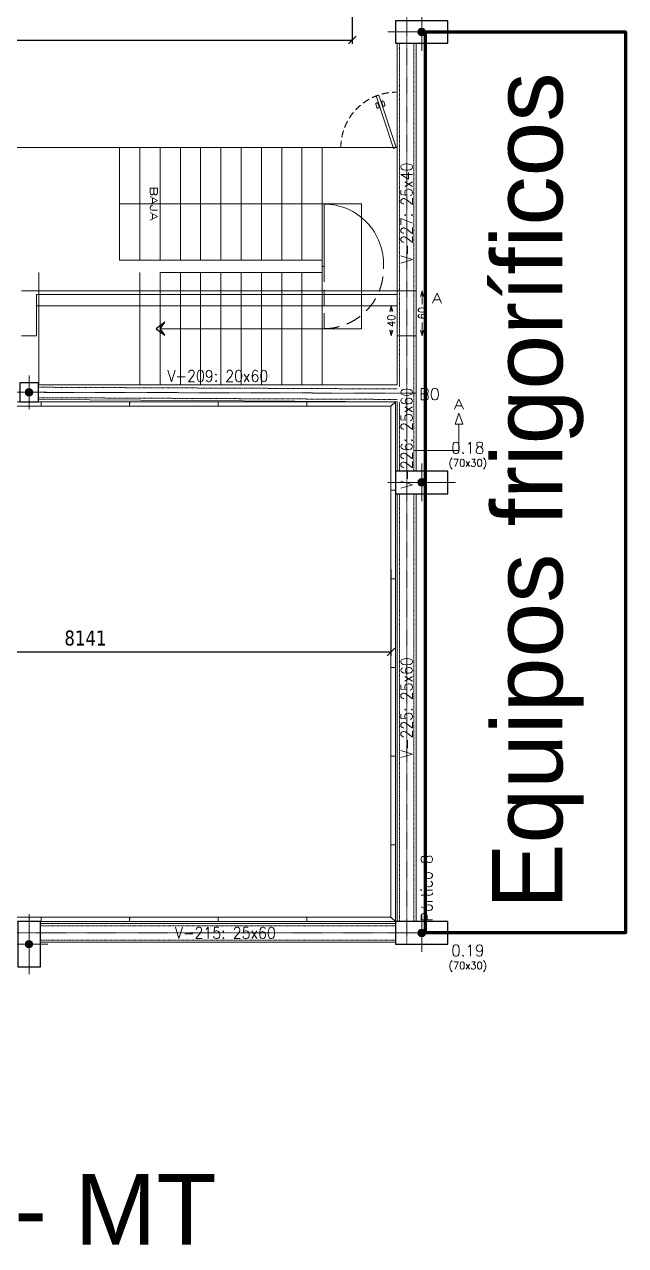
# Model space of a CAD drawing. Header units: millimetres. Extents: x 740136 to 774288, y 84630 to 126345.
# Drawn here: x 766280 to 774288, y 84630 to 100895 of the extents above; entities that cross this region are included whole.
import ezdxf
from ezdxf.enums import TextEntityAlignment as Align

# ---------------------------------------------------------------- set-up
doc = ezdxf.new("R2010")
doc.units = ezdxf.units.MM
for name, pattern in [('CYPE_RAYAPUNTO', [0.4125, 0.2025, -0.105, 0, -0.105]), ('HIDDEN', [0.375, 0.25, -0.125]), ('HIDDEN2', [0.1875, 0.125, -0.0625]), ('TRAZO_INTERIOR_VIGA', [0.1875, 0.125, -0.0625])]:
    doc.linetypes.add(name, pattern=pattern)
for name, color, linetype, lineweight in [('COTAS', 121, 'Continuous', 0), ('ESCALERAS', 7, 'Continuous', 0), ('OT_SECC_FORJ', 7, 'Continuous', 15), ('PILAR_DIM', 7, 'Continuous', 9), ('PILAR_EJES', 1, 'Continuous', 0), ('PILAR_REF', 7, 'Continuous', 9), ('PUERTAS', 7, 'Continuous', 0), ('PUNTO_FIJO', 1, 'Continuous', 0), ('VIG_CARAS', 5, 'Continuous', 9), ('VIG_DIM_VIGAS', 7, 'Continuous', 9), ('VIG_EJES', 1, 'Continuous', 0), ('VIG_INT_DESC', 7, 'Continuous', 0), ('VIG_REF_BROCH', 3, 'Continuous', 9), ('VIG_REF_PORTICOS', 3, 'Continuous', 9)]:
    doc.layers.add(name, color=color, linetype=linetype, lineweight=lineweight)
doc.layers.add('MUROS', color=2, linetype='Continuous')
doc.layers.add('PILAR_HORMIGON', color=5, linetype='Continuous')
doc.styles.add('CYPETXT', font='romans__.ttf', dxfattribs={"height": 0.2})
doc.styles.add('FER08', font='verdana.ttf', dxfattribs={"width": 0.8})
doc.styles.add('ROMANT', font='romant.shx')
doc.styles.get("Standard").update_dxf_attribs({"font": 'arial.ttf'})
doc.dimstyles.new('ESC1-100', dxfattribs={"dimscale": 100, "dimtxt": 2, "dimasz": 1, "dimexe": 0.5, "dimexo": 2, "dimgap": 0.8, "dimtad": 1, "dimdec": 0, "dimzin": 0, "dimdsep": 46, "dimtxsty": 'FER08', "dimblk1": 'OBLIQUE', "dimblk2": 'OBLIQUE', "dimsah": 1, "dimcen": 0.09, "dimclrd": 256, "dimclre": 256, "dimclrt": 80, "dimadec": 0, "dimazin": 0, "dimtfac": 1, "dimtdec": 4, "dimtmove": 0, "dimatfit": 3, "dimldrblk": 'OBLIQUE', "dimfxl": 1, "dimtolj": 1, "dimtzin": 0, "dimarcsym": 0})

# ---------------------------------------------------------------- blocks, each defined once
blk = doc.blocks.new('Ejes del pilar')
at = {"layer": 'PILAR_EJES'}
for p, q in [((0, -0.5), (0, 0.5)), ((-0.5, 0), (0.5, 0))]:
    blk.add_line(p, q, dxfattribs=at)
blk = doc.blocks.new('Punto fijo Centro')
at = {"layer": 'PUNTO_FIJO'}
h = blk.add_hatch(color=256, dxfattribs=at)
edge = h.paths.add_edge_path(flags=0)
edge.add_arc((0, 0), 0.0005, 0, 360)
blk.add_circle((0, 0), 0.0005, dxfattribs=at)
blk = doc.blocks.new('PUER08PL')
at = {"color": 0, "linetype": 'ByBlock'}
for p, q in [((0.019, 0), (0.019, 1)), ((0.019, 1), (0.049, 1)), ((0.049, 0), (0.049, 1)), ((0.019, 0), (0.049, 0)), ((0.019, 0), (0.049, 0))]:
    blk.add_line(p, q, dxfattribs=at)
at = {"color": 0, "linetype": 'HIDDEN'}
for p, q in [((0.019, 0), (0.019, -1)), ((0.049, 0), (0.049, -1)), ((0.019, -1), (0.049, -1))]:
    blk.add_line(p, q, dxfattribs=at)
at = {"color": 0, "linetype": 'ByBlock'}
blk.add_arc((0.041, 0.04), 0.959, 357.5802, 89.5658, dxfattribs=at)
at = {"color": 0, "linetype": 'HIDDEN'}
blk.add_arc((0.041, -0.04), 0.959, 270.4342, 2.4198, dxfattribs=at)
blk = doc.blocks.new('PUERTA 1X1')
at = {"layer": 'PUERTAS'}
for p, q in [((0.203, 0.773), (0.222, 0.83)), ((0.216, 0.748), (0.216, 0.748)), ((0.241, 0.761), (0.26, 0.818)), ((0.245, 0.77), (0.254, 0.767)), ((0.248, 0.843), (0.248, 0.843)), ((0.257, 0.808), (0.267, 0.805)), ((0.311, 0.748), (0.302, 0.751)), ((0.308, 0.739), (0.327, 0.796)), ((0.324, 0.786), (0.314, 0.789)), ((0.321, 0.713), (0.321, 0.713)), ((0.346, 0.726), (0.365, 0.783)), ((0.352, 0.808), (0.352, 0.808))]:
    blk.add_line(p, q, dxfattribs=at)
blk.add_lwpolyline([(0.314, 0.949), (0.362, 0.934), (0.047, -0.016), (0, 0)], close=True, dxfattribs=at)
at = {"layer": 'PUERTAS', "linetype": 'HIDDEN2'}
blk.add_arc((0, 0), 1, 0, 90, dxfattribs=at)
at = {"layer": 'PUERTAS'}
for centre, start, end in [((0.222, 0.767), 161.6725, 251.6725), ((0.222, 0.767), 251.6725, 341.6725), ((0.241, 0.824), 71.6725, 161.6725), ((0.241, 0.824), 341.6725, 71.6725), ((0.327, 0.732), 161.6725, 251.6725), ((0.327, 0.732), 251.6725, 341.6725), ((0.346, 0.789), 71.6725, 161.6725), ((0.346, 0.789), 341.6725, 71.6725)]:
    blk.add_arc(centre, 0.02, start, end, dxfattribs=at)
blk = doc.blocks.new('_OBLIQUE')
at = {"color": 0, "linetype": 'ByBlock'}
blk.add_line((-0.5, -0.5), (0.5, 0.5), dxfattribs=at)
blk = doc.blocks.new('*D459')
at = {"layer": 'COTAS', "lineweight": -2, "transparency": 16777216}
for p, q in [((760047, 101462), (760047, 100636)), ((770647, 101475), (770647, 100636)), ((760047, 100686), (770647, 100686))]:
    blk.add_line(p, q, dxfattribs=at)
at = {"layer": 'Defpoints', "color": 0, "lineweight": 70, "transparency": 16777216}
for p in [(760047, 101662), (770647, 101675), (770647, 100686)]:
    blk.add_point(p, dxfattribs=at)
at = {"layer": 'COTAS', "lineweight": -2, "transparency": 16777216, "xscale": 100, "yscale": 100, "zscale": 100, "rotation": 180}
blk.add_blockref('_OBLIQUE', (760047, 100686), dxfattribs=at)
at = {"layer": 'COTAS', "lineweight": -2, "transparency": 16777216, "xscale": 100, "yscale": 100, "zscale": 100}
blk.add_blockref('_OBLIQUE', (770647, 100686), dxfattribs=at)
at = {"layer": 'COTAS', "color": 80, "lineweight": 5, "transparency": 16777216, "insert": (765347, 100870), "char_height": 200, "attachment_point": 5, "style": 'FER08'}
blk.add_mtext('\\A1;10600', dxfattribs=at)
blk = doc.blocks.new('*D461')
at = {"layer": 'COTAS', "lineweight": -2, "transparency": 16777216}
for p, q in [((771162, 93635), (771162, 92486)), ((763022, 93249), (763022, 92486)), ((763022, 92536), (771162, 92536))]:
    blk.add_line(p, q, dxfattribs=at)
at = {"layer": 'Defpoints', "color": 0, "lineweight": 70, "transparency": 16777216}
for p in [(771162, 93835), (763022, 93449), (771162, 92536)]:
    blk.add_point(p, dxfattribs=at)
at = {"layer": 'COTAS', "lineweight": -2, "transparency": 16777216, "xscale": 100, "yscale": 100, "zscale": 100, "rotation": 180}
blk.add_blockref('_OBLIQUE', (763022, 92536), dxfattribs=at)
at = {"layer": 'COTAS', "lineweight": -2, "transparency": 16777216, "xscale": 100, "yscale": 100, "zscale": 100}
blk.add_blockref('_OBLIQUE', (771162, 92536), dxfattribs=at)
at = {"layer": 'COTAS', "color": 80, "lineweight": 5, "transparency": 16777216, "insert": (767092, 92720), "char_height": 200, "attachment_point": 5, "style": 'FER08'}
blk.add_mtext('\\A1;8141', dxfattribs=at)

msp = doc.modelspace()

# ---------------------------------------------------------------- linework, layer by layer
at = {"layer": 'COTAS', "color": 5, "lineweight": 5}
for p, q in [((771247.16664, 96092.50121), (771247.16664, 100644.56187)), ((770771.6404, 98504.32318), (767547.1348, 98504.32318)), ((770771.64019, 96841.91334), (768087.91595, 96841.91334)), ((771247.16664, 96092.50121), (766470.98674, 96094.26079))]:
    msp.add_line(p, q, dxfattribs=at)
at = {"layer": 'COTAS', "color": 2, "lineweight": 5}
msp.add_line((767547.1348, 99254.92396), (755898.02474, 99254.92396), dxfattribs=at)
at = {"layer": 'COTAS', "color": 0, "lineweight": 5}
msp.add_line((767547.1348, 99254.92396), (767547.1348, 97753.72239), dxfattribs=at)
at = {"layer": 'COTAS', "color": 4, "lineweight": 5}
for p, q in [((766017.12474, 95869.52077), (766501.44781, 95869.52077)), ((766501.44781, 95809.46077), (766017.12474, 95809.46077)), ((766501.44781, 95869.52077), (766501.44781, 95809.46077))]:
    msp.add_line(p, q, dxfattribs=at)
at = {"layer": 'COTAS', "color": 2, "lineweight": 70}
msp.add_lwpolyline([(771622.17125, 100794.56316), (774288.11072, 100794.56316), (774288.11072, 88794.45989), (771622.17125, 88794.45989)], close=True, dxfattribs=at)
at = {"layer": 'COTAS', "color": 4, "lineweight": 5}
for points in [[(766501.62781, 95869.52077), (767681.62781, 95869.52077), (767681.62781, 95809.46077), (766501.44781, 95809.46077)], [(767681.80781, 95869.52077), (768861.80781, 95869.52077), (768861.80781, 95809.46077), (767681.62781, 95809.46077)], [(768861.98781, 95869.52077), (770041.98781, 95869.52077), (770041.98781, 95809.46077), (768861.80781, 95809.46077)], [(770042.16781, 95869.52077), (771222.16781, 95869.52077), (771162.10781, 95809.46077), (770041.98781, 95809.46077)], [(771222.16781, 95869.52077), (771222.16781, 94689.52077), (771162.10781, 94689.52077), (771162.10781, 95809.64077)], [(771222.16781, 94689.52077), (771222.16781, 93509.52077), (771162.10781, 93509.52077), (771162.10781, 94689.52077)], [(771222.16781, 93509.52077), (771222.16781, 92329.52077), (771162.10781, 92329.52077), (771162.10781, 93509.52077)], [(771222.16781, 92329.52077), (771222.16781, 91149.52077), (771162.10781, 91149.52077), (771162.10781, 92329.52077)], [(771222.16781, 91149.52077), (771222.16781, 89969.52077), (771162.10781, 89969.52077), (771162.10781, 91149.52077)], [(771222.16781, 89969.52077), (771222.16781, 88944.46118), (771162.28326, 89004.52118), (771162.10781, 89969.52077)], [(765321.44781, 89004.52118), (766501.44781, 89004.52118), (766501.44781, 88944.46118), (765321.26781, 88944.46118)], [(766501.62781, 89004.52118), (767681.62781, 89004.52118), (767681.62781, 88944.46118), (766501.44781, 88944.46118)], [(767681.80781, 89004.52118), (768861.80781, 89004.52118), (768861.80781, 88944.46118), (767681.62781, 88944.46118)], [(768861.98781, 89004.52118), (770041.98781, 89004.52118), (770041.98781, 88944.46118), (768861.80781, 88944.46118)], [(770042.16781, 89004.52118), (771162.28326, 89004.52118), (771222.16781, 88944.46118), (770041.98781, 88944.46118)]]:
    msp.add_lwpolyline(points, close=True, dxfattribs=at)
at = {"layer": 'ESCALERAS'}
for p, q in [((771248.1279, 99253.259), (767547.1348, 99254.92396)), ((770247.15803, 97753.72239), (767547.1348, 97753.72239))]:
    msp.add_line(p, q, dxfattribs=at)
at = {"layer": 'ESCALERAS', "color": 0}
for p, q in [((767817.13712, 99254.92396), (767817.13712, 97753.72239)), ((768087.13944, 99254.92396), (768087.13944, 97753.72239)), ((768357.14315, 99253.25983), (768357.14315, 97753.24693)), ((768627.14548, 99253.25983), (768627.14548, 97753.24693)), ((768897.1478, 99253.25983), (768897.1478, 97753.24693)), ((769167.15012, 99253.25983), (769167.15012, 97753.24693)), ((769437.15245, 99253.25983), (769437.15245, 97753.24693)), ((769707.15477, 99253.25983), (769707.15477, 97753.24693)), ((769977.15709, 99253.25983), (769977.15709, 97753.24693)), ((770247.15942, 99253.25983), (770247.15679, 96092.49298)), ((770247.15803, 99253.7353), (770247.15803, 97753.72239)), ((766470.9869, 97590.94544), (766470.98674, 96094.26079)), ((767817.13712, 97589.18587), (767817.13712, 96092.50121)), ((770247.15803, 97589.18587), (768087.13944, 97589.18587)), ((768087.13944, 97589.18587), (768087.13944, 96090.83639)), ((768357.14315, 97590.84999), (768357.14315, 96092.50052)), ((768627.14548, 97590.84999), (768627.14548, 96090.83709)), ((768897.1478, 97590.84999), (768897.1478, 96090.83709)), ((769167.15012, 97590.84999), (769167.15012, 96092.48254)), ((769437.15245, 97590.84999), (769437.15245, 96092.4917)), ((769707.15477, 97590.84999), (769707.15477, 96092.50237)), ((769977.15709, 97590.84999), (769977.15709, 96092.49414))]:
    msp.add_line(p, q, dxfattribs=at)
at = {"layer": 'MUROS'}
msp.add_lwpolyline([(768150.43449, 96753.64144), (768087.13944, 96840.84354), (768150.43401, 96928.04498), (768033.69227, 96840.84354)], close=True, dxfattribs=at)
at = {"layer": 'OT_SECC_FORJ'}
for p, q in [((766242.12495, 97347.53349), (766442.12667, 97347.53349)), ((766442.12667, 97347.53349), (766442.12667, 97347.53349)), ((766442.12667, 97347.53349), (771247.16802, 97347.53349)), ((766442.12667, 97297.53306), (766442.12667, 97147.53177)), ((771247.16802, 97347.53349), (771247.16802, 97347.53349)), ((771247.16802, 97347.53349), (771497.17018, 97347.53349)), ((771497.17018, 97347.53349), (771497.17018, 96747.52833)), ((771577.17086, 97347.53349), (771557.17069, 97272.53285)), ((771577.17086, 97347.53349), (771597.17104, 97272.53285)), ((771577.17086, 97169.03196), (771577.17086, 97347.53349)), ((766442.12667, 96747.52833), (766442.12667, 97147.53177)), ((766442.12667, 97147.53177), (771247.16802, 97147.53177)), ((771167.16734, 97147.53177), (771147.16716, 97072.53113)), ((771167.16734, 97147.53177), (771187.16751, 97072.53113)), ((771167.16734, 97069.0311), (771167.16734, 97147.53177)), ((771247.16802, 97147.53177), (771247.16802, 96747.52833)), ((771167.16734, 96747.52833), (771147.16716, 96822.52898)), ((771167.16734, 96747.52833), (771167.16734, 96826.02901)), ((771167.16734, 96747.52833), (771187.16751, 96822.52898)), ((771577.17086, 96747.52833), (771557.17069, 96822.52898)), ((771577.17086, 96747.52833), (771577.17086, 96926.02987)), ((771577.17086, 96747.52833), (771597.17104, 96822.52898)), ((766242.12495, 96747.52833), (766442.12667, 96747.52833)), ((771247.16802, 96747.52833), (771497.17018, 96747.52833)), ((772068.17509, 95218.51517), (772068.17509, 95568.51818)), ((771471.50329, 95218.51517), (772068.17509, 95218.51517)), ((771734.83889, 95218.51517), (771531.5038, 95218.51517)), ((771804.83949, 95218.51517), (771794.8394, 95218.51517)), ((772068.17509, 95218.51517), (771864.84001, 95218.51517))]:
    msp.add_line(p, q, dxfattribs=at)
msp.add_lwpolyline([(766442.12667, 97297.53306), (771247.16802, 97297.53306), (771247.16802, 97147.53177)], dxfattribs=at)
msp.add_lwpolyline([(772018.17466, 95568.51818), (772118.17552, 95568.51818), (772068.17509, 95718.51948), (772018.17466, 95568.51818)], close=True, dxfattribs=at)
at = {"layer": 'PILAR_HORMIGON'}
for points in [[(771222.16781, 100644.56187), (771922.17383, 100644.56187), (771922.17383, 100944.56445), (771222.16781, 100944.56445), (771222.16781, 100644.56187)], [(766217.12474, 95869.52077), (766467.12689, 95869.52077), (766467.12689, 96119.52293), (766217.12474, 96119.52293), (766217.12474, 95869.52077)], [(771222.16781, 94644.51023), (771922.17383, 94644.51023), (771922.17383, 94944.51281), (771222.16781, 94944.51281), (771222.16781, 94644.51023)], [(766192.12452, 88344.45601), (766492.1271, 88344.45601), (766492.1271, 88944.46118), (766192.12452, 88944.46118), (766192.12452, 88344.45601)], [(771222.16781, 88644.4586), (771922.17383, 88644.4586), (771922.17383, 88944.46118), (771222.16781, 88944.46118), (771222.16781, 88644.4586)]]:
    msp.add_lwpolyline(points, close=True, dxfattribs=at)
at = {"layer": 'VIG_CARAS'}
for p, q in [((771497.17018, 95969.52164), (771497.17018, 100644.56187)), ((770771.6404, 98504.32318), (770771.64019, 96841.91334)), ((771497.17018, 94944.51281), (771497.17018, 95969.52164)), ((766467.12689, 95899.52103), (771247.16802, 95869.52077)), ((771247.16802, 94944.51281), (771247.16802, 95869.52077)), ((771247.16802, 88944.46118), (771247.16802, 94644.51023)), ((771497.17018, 88944.46118), (771497.17018, 94644.51023)), ((766492.1271, 88919.46096), (771222.16781, 88919.46096)), ((766492.1271, 88669.45881), (771222.16781, 88669.45881))]:
    msp.add_line(p, q, dxfattribs=at)
at = {"layer": 'VIG_CARAS', "color": 0}
msp.add_line((771247.16664, 99254.92396), (771247.16664, 96092.50121), dxfattribs=at)
at = {"layer": 'VIG_EJES', "linetype": 'CYPE_RAYAPUNTO'}
for p, q in [((771372.1691, 88644.4586), (771372.1691, 124644.76841)), ((766467.12689, 95994.52185), (771497.17018, 95982.02174)), ((756192.03846, 88794.45989), (771922.17383, 88794.45989))]:
    msp.add_line(p, q, dxfattribs=at)
at = {"layer": 'VIG_INT_DESC', "linetype": 'TRAZO_INTERIOR_VIGA'}
for p, q in [((771277.16828, 96069.5225), (771277.16828, 100644.56187)), ((771467.16992, 95969.52164), (771467.16992, 100644.56187)), ((766467.12689, 96061.93917), (771247.16802, 96039.52224)), ((771467.16992, 94944.51281), (771467.16992, 95969.52164)), ((766467.12689, 95923.23023), (771247.16802, 95899.52103)), ((771277.16828, 94944.51281), (771277.16828, 95869.52077)), ((771277.16828, 88944.46118), (771277.16828, 94644.51023)), ((771467.16992, 88944.46118), (771467.16992, 94644.51023)), ((766492.1271, 88889.4607), (771222.16781, 88889.4607)), ((766492.1271, 88699.45907), (771222.16781, 88699.45907))]:
    msp.add_line(p, q, dxfattribs=at)

# ---------------------------------------------------------------- block references
at = {"layer": 'ESCALERAS', "xscale": 831.2049199243235, "yscale": 831.2049199243235, "zscale": 831.2049199243235}
msp.add_blockref('PUER08PL', (770231.70108, 97672.2812), dxfattribs=at)
at = {"layer": 'PILAR_EJES', "zscale": 1000.008606029933}
for p, xscale, yscale in [((771572.17082, 100794.56316), 900.0077454269398, 500.0043030149666), ((766342.12581, 95994.52185), 450.00387271347, 450.00387271347), ((771572.17082, 94794.51152), 900.0077454269398, 500.0043030149666), ((766342.12581, 88644.4586), 500.0043030149666, 800.0068848239466), ((771572.17082, 88794.45989), 900.0077454269398, 500.0043030149666)]:
    msp.add_blockref('Ejes del pilar', p, dxfattribs=dict(at, xscale=xscale, yscale=yscale))
at = {"layer": 'PUERTAS', "color": 7, "linetype": 'Continuous', "xscale": -736.4163005226701, "yscale": 736.4163005226894, "zscale": 736.4163005226696, "rotation": 0.08644717605914565}
msp.add_blockref('PUERTA 1X1', (771231.28762, 99254.84639), dxfattribs=at)
at = {"layer": 'PUNTO_FIJO', "xscale": 100000.8606029933, "yscale": 100000.8606029933, "zscale": 100000.8606029933}
for p in [(771572.17082, 100794.56316), (766342.12581, 95994.52185), (771572.17082, 94794.51152), (771572.17082, 88794.45989), (766342.12581, 88644.4586)]:
    msp.add_blockref('Punto fijo Centro', p, dxfattribs=at)

# ---------------------------------------------------------------- texts
at = {"color": 7, "style": 'ROMANT', "width": 1.5}
msp.add_text('BAJA', height=97.385213, rotation=270, dxfattribs=at).set_placement((767953.85711, 98510.4419), align=Align.CENTER)
at = {"layer": 'COTAS', "color": 2, "lineweight": 70}
msp.add_text('Equipos frigoríficos', height=938.1406448, rotation=90, dxfattribs=at).set_placement((773447.64573, 89110.51186))
msp.add_text('CAMARAS - MT', height=938.1406448, dxfattribs=at).set_placement((759301.77536, 84643.19749))
at = {"layer": 'OT_SECC_FORJ', "style": 'CYPETXT', "width": 1.156168}
for p, p2 in [((771710.17201, 97180.86539), (771844.17316, 97180.86539)), ((772001.17451, 95771.85327), (772135.17567, 95771.85327))]:
    msp.add_text('A', height=133.33448, dxfattribs=at).set_placement(p, p2, align=Align.FIT)
at = {"layer": 'OT_SECC_FORJ', "style": 'CYPETXT', "width": 0.872087}
for s, p, p2 in [('60', (771627.17129, 96963.53019), (771627.17129, 97131.53164)), ('40', (771217.16777, 96863.52933), (771217.16777, 97031.53078))]:
    msp.add_text(s, height=100.000861, rotation=90, dxfattribs=at).set_placement(p, p2, align=Align.FIT)
at = {"layer": 'PILAR_DIM', "lineweight": 0, "style": 'CYPETXT', "width": 0.842426}
for p, p2 in [((771932.17392, 95004.51333), (772440.67829, 95004.51333)), ((771932.17392, 88309.45571), (772440.67829, 88309.45571))]:
    msp.add_text('(70x30)', height=100.000861, dxfattribs=at).set_placement(p, p2, align=Align.FIT)
at = {"layer": 'PILAR_REF', "style": 'CYPETXT', "width": 0.850312}
for s, p, p2 in [('0.18', (771965.92421, 95178.6815), (772406.928, 95178.6815)), ('0.19', (771965.92421, 88483.62388), (772406.928, 88483.62388))]:
    msp.add_text(s, height=153.334653, dxfattribs=at).set_placement(p, p2, align=Align.FIT)
at = {"layer": 'VIG_DIM_VIGAS', "style": 'CYPETXT', "width": 0.783385}
for s, p, p2 in [('V-227: 25x40', (771448.83643, 97710.41162), (771448.83643, 99053.67318)), ('V-226: 25x60', (771448.83643, 94710.3858), (771448.83643, 96053.64736)), ('V-225: 25x60', (771448.83643, 91122.85493), (771448.83643, 92466.11649))]:
    msp.add_text(s, height=153.3346529, rotation=90, dxfattribs=at).set_placement(p, p2, align=Align.FIT)
for s, p, p2 in [('V-209: 20x60', (768185.51668, 96135.3564), (769528.77824, 96135.3564)), ('V-215: 25x60', (768285.51754, 88717.79256), (769628.7791, 88717.79256))]:
    msp.add_text(s, height=153.3346529, dxfattribs=at).set_placement(p, p2, align=Align.FIT)
at = {"layer": 'VIG_REF_BROCH', "style": 'CYPETXT', "width": 0.834714}
msp.add_text('B0', height=153.334653, dxfattribs=at).set_placement((771537.17052, 95892.85431), (771813.9229, 95892.85431), align=Align.FIT)
at = {"layer": 'VIG_REF_PORTICOS', "style": 'CYPETXT', "width": 0.795408}
msp.add_text('Pórtico 8', height=153.334653, rotation=90, dxfattribs=at).set_placement((771716.33873, 88944.46118), (771716.33873, 89835.46885), align=Align.FIT)

# ---------------------------------------------------------------- dimensions: what is measured, and where the dimension line sits
at = {"layer": 'COTAS', "color": 2, "lineweight": 5}
dim = msp.add_linear_dim(base=(770647.08533, 100685.56488), p1=(760046.75456, 101661.76863), p2=(770647.08533, 101675.23149), dimstyle='ESC1-100', dxfattribs=at)
dim.commit()
dim.dimension.update_dxf_attribs({"geometry": '*D459', "text_midpoint": (765346.91995, 100869.66159)})
at = {"layer": 'COTAS', "color": 1, "lineweight": 5}
dim = msp.add_linear_dim(base=(771162.10781, 92535.76099), p1=(763021.50781, 93449.46077), p2=(771162.10781, 93835.03692), dimstyle='ESC1-100', dxfattribs=at)
dim.commit()
dim.dimension.update_dxf_attribs({"geometry": '*D461', "text_midpoint": (767091.80781, 92720.32781)})

doc.saveas('drawing.dxf')
